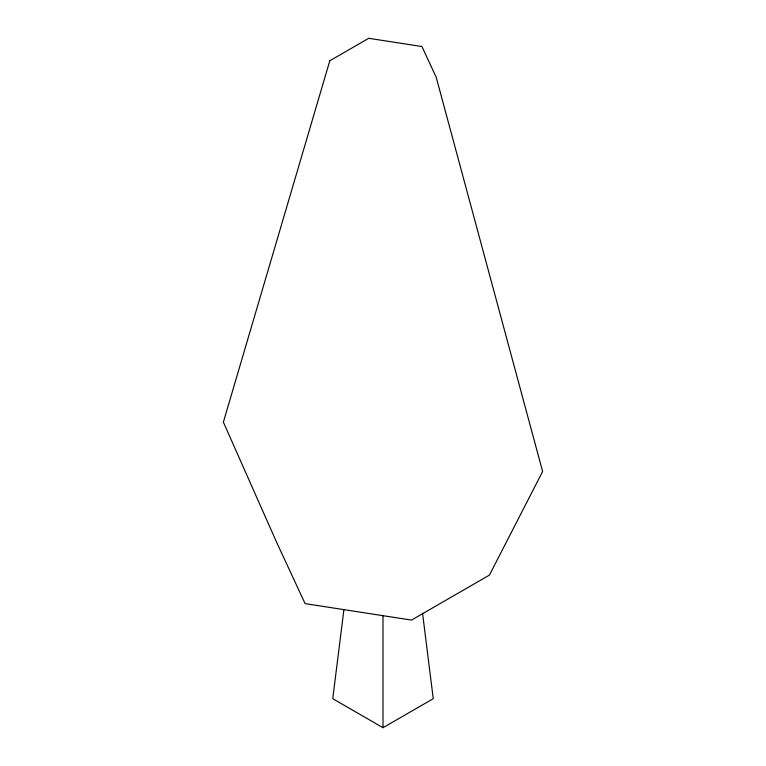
<?xml version="1.0" encoding="UTF-8"?>
<svg xmlns="http://www.w3.org/2000/svg" width="766" height="766" viewBox="0 0 766 766"><rect width="100%" height="100%" fill="white"/><g stroke="black" fill="none" stroke-linecap="round" stroke-linejoin="round"><path stroke-width="1.15" d="M343.896 609.679L332.75 698.688L383 727.7L433.25 698.688L422.554 613.24M383 615.673L383 727.7M329.792 60.792L223.375 422.133L276.583 542.194L305.098 603.627L411.514 620.087L489.417 575.113L542.625 471.511L436.208 77.251L421.951 46.535L368.743 38.3L329.792 60.792"/></g></svg>
